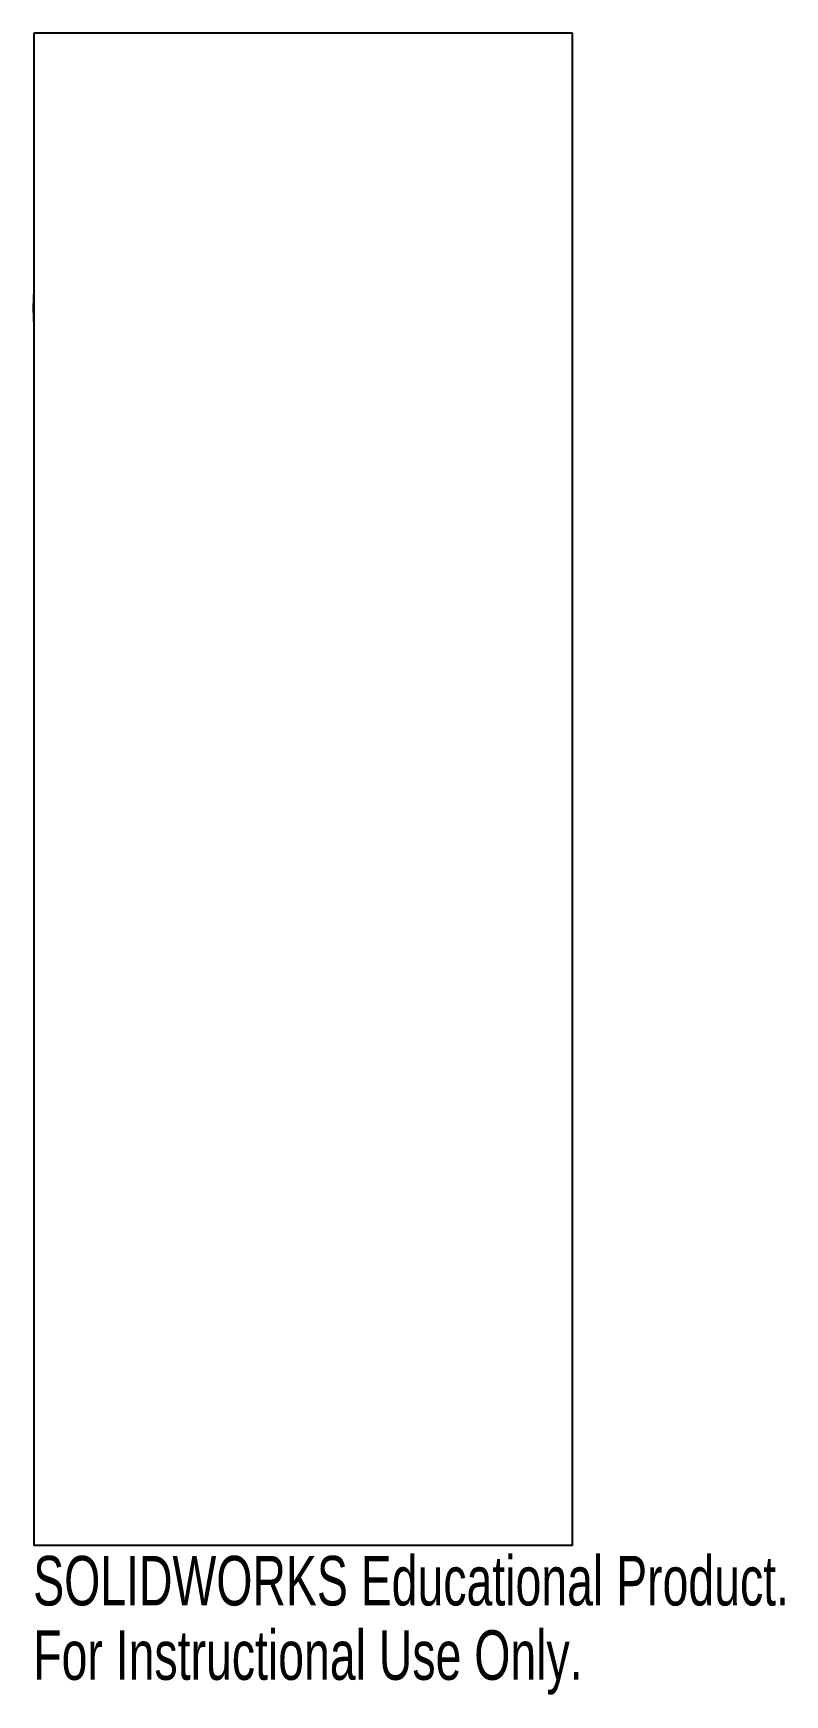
# Paper-space layout '_Top' of a CAD drawing. Header units: inches. Extents: x -2.33 to 0.55, y -6.38 to 0.
import ezdxf

# ---------------------------------------------------------------- set-up
doc = ezdxf.new("R2010")
doc.units = ezdxf.units.IN
doc.header["$MEASUREMENT"] = 0
doc.styles.add('SLDTEXTSTYLE0', font='TXT', dxfattribs={"width": 0.7})

psp = doc.layouts.new('_Top')

# ---------------------------------------------------------------- linework, layer by layer
at = {"color": 7, "linetype": 'Continuous', "lineweight": 25}
for p, q in [((-2.3319, 0), (-2.3319, -5.8071)), ((-0.265, 0), (-2.3319, 0)), ((-0.265, -5.8071), (-0.265, 0)), ((-0.265, -5.8071), (-2.3319, -5.8071))]:
    psp.add_line(p, q, dxfattribs=at)
at = {"color": 7, "linetype": 'Continuous', "lineweight": 25, "flags": 128}
psp.add_lwpolyline([(-2.3319, -0.9829), (-2.3344, -1.0549), (-2.3319, -1.1269)], dxfattribs=at)

# ---------------------------------------------------------------- texts
at = {"color": 7, "linetype": 'Continuous', "char_height": 0.1903, "attachment_point": 1, "style": 'SLDTEXTSTYLE0'}
for s, insert in [('SOLIDWORKS Educational Product.', (-2.3344, -5.8472)), ('For Instructional Use Only.', (-2.3344, -6.1327))]:
    psp.add_mtext(s, dxfattribs=dict(at, insert=insert))

doc.saveas('drawing.dxf')
